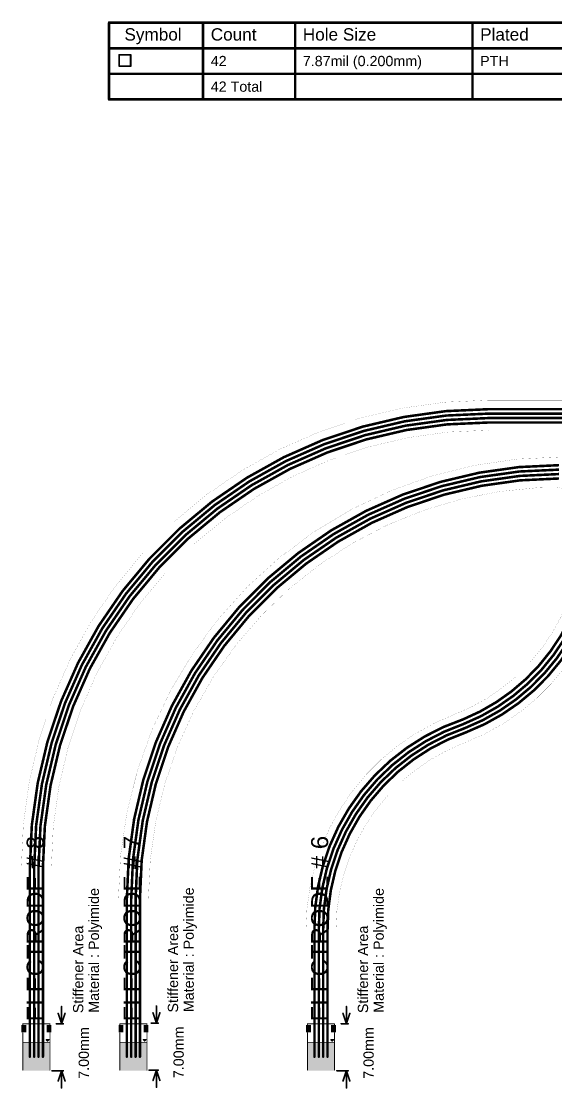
# Model space of a CAD drawing. Header units: millimetres. Extents: x 0 to 13.2, y -0.1 to 6.1.
# Drawn here: x 0 to 3.13, y -0.11 to 6.15 of the extents above; entities that cross this region are included whole.
import ezdxf

# ---------------------------------------------------------------- set-up
doc = ezdxf.new("R2010")
doc.units = ezdxf.units.MM
doc.header["$MEASUREMENT"] = 0
for name, color, linetype in [('BottomLayer', 5, 'Continuous'), ('BottomOverlay', 54, 'Continuous'), ('BottomPaste', 16, 'Continuous'), ('BottomSolder', 6, 'Continuous'), ('DrillDrawing', 1, 'Continuous'), ('Mechanical2', 216, 'Continuous'), ('Mechanical3', 76, 'Continuous'), ('TopOverlay', 2, 'Continuous')]:
    doc.layers.add(name, color=color, linetype=linetype)
doc.styles.add('Arial', font='', dxfattribs={"height": 0.2})
doc.styles.get('Arial').set_extended_font_data('Arial')

# ---------------------------------------------------------------- blocks, each defined once
blk = doc.blocks.new('6_PIN_RIBBON_PADS_0_65MM_PITCH_B_1')
at = {"layer": 'BottomLayer'}
for points in [[(-0.0541, -0.0787), (-0.0738, -0.0787), (-0.0738, 0.0787), (-0.0541, 0.0787)], [(-0.0285, -0.0787), (-0.0482, -0.0787), (-0.0482, 0.0787), (-0.0285, 0.0787)], [(-0.003, -0.0787), (-0.0226, -0.0787), (-0.0226, 0.0787), (-0.003, 0.0787)], [(0.0226, -0.0787), (0.003, -0.0787), (0.003, 0.0787), (0.0226, 0.0787)], [(0.0482, -0.0787), (0.0285, -0.0787), (0.0285, 0.0787), (0.0482, 0.0787)], [(0.0738, -0.0787), (0.0541, -0.0787), (0.0541, 0.0787), (0.0738, 0.0787)]]:
    blk.add_hatch(color=5, dxfattribs=at).paths.add_polyline_path(points)
at = {"layer": 'BottomPaste'}
for points in [[(-0.0541, -0.0787), (-0.0738, -0.0787), (-0.0738, 0.0787), (-0.0541, 0.0787)], [(-0.0285, -0.0787), (-0.0482, -0.0787), (-0.0482, 0.0787), (-0.0285, 0.0787)], [(-0.003, -0.0787), (-0.0226, -0.0787), (-0.0226, 0.0787), (-0.003, 0.0787)], [(0.0226, -0.0787), (0.003, -0.0787), (0.003, 0.0787), (0.0226, 0.0787)], [(0.0482, -0.0787), (0.0285, -0.0787), (0.0285, 0.0787), (0.0482, 0.0787)], [(0.0738, -0.0787), (0.0541, -0.0787), (0.0541, 0.0787), (0.0738, 0.0787)]]:
    blk.add_hatch(color=16, dxfattribs=at).paths.add_polyline_path(points)
at = {"layer": 'BottomSolder'}
for points in [[(-0.0501, -0.0827), (-0.0778, -0.0827), (-0.0778, 0.0827), (-0.0501, 0.0827)], [(-0.0245, -0.0827), (-0.0522, -0.0827), (-0.0522, 0.0827), (-0.0245, 0.0827)], [(0.001, -0.0827), (-0.0266, -0.0827), (-0.0266, 0.0827), (0.001, 0.0827)], [(0.0266, -0.0827), (-0.001, -0.0827), (-0.001, 0.0827), (0.0266, 0.0827)], [(0.0522, -0.0827), (0.0245, -0.0827), (0.0245, 0.0827), (0.0522, 0.0827)], [(0.0778, -0.0827), (0.0501, -0.0827), (0.0501, 0.0827), (0.0778, 0.0827)]]:
    blk.add_hatch(color=6, dxfattribs=at).paths.add_polyline_path(points)
at = {"layer": 'BottomOverlay'}
for points, const_width in [([(-0.0796, -0.079), (-0.0796, 0.084)], 0.005), ([(-0.0796, 0.084), (0.0796, 0.084)], 0.005), ([(0.0585, 0.099), (0.0735, 0.099)], 0.00787), ([(0.0585, 0.099), (0.0655, 0.092)], 0.00787), ([(0.0665, 0.092), (0.0735, 0.099)], 0.00787), ([(0.0796, -0.079), (0.0796, 0.084)], 0.005)]:
    blk.add_lwpolyline(points, dxfattribs=dict(at, const_width=const_width))
for points, const_width in [([(-0.0808, 0.084, 1), (-0.0783, 0.084, 1)], 0.0025), ([(-0.0808, 0.084, 1), (-0.0783, 0.084, 1)], 0.0025), ([(0.0565, 0.099, 1), (0.0605, 0.099, 1)], 0.00394), ([(0.0565, 0.099, 1), (0.0605, 0.099, 1)], 0.00394), ([(0.0635, 0.092, 1), (0.0675, 0.092, 1)], 0.00394), ([(0.0645, 0.092, 1), (0.0685, 0.092, 1)], 0.00394), ([(0.0715, 0.099, 1), (0.0755, 0.099, 1)], 0.00394), ([(0.0715, 0.099, 1), (0.0755, 0.099, 1)], 0.00394), ([(0.0783, 0.084, 1), (0.0808, 0.084, 1)], 0.0025), ([(0.0783, 0.084, 1), (0.0808, 0.084, 1)], 0.0025), ([(-0.0808, -0.079, 1), (-0.0783, -0.079, 1)], 0.0025), ([(0.0783, -0.079, 1), (0.0808, -0.079, 1)], 0.0025)]:
    blk.add_lwpolyline(points, format="xyb", close=True, dxfattribs=dict(at, const_width=const_width))
blk = doc.blocks.new('6_PIN_RIBBON_PADS_0_65MM_PITCH_B_4')
at = {"layer": 'BottomLayer'}
for points in [[(-0.0541, -0.0787), (-0.0738, -0.0787), (-0.0738, 0.0787), (-0.0541, 0.0787)], [(-0.0285, -0.0787), (-0.0482, -0.0787), (-0.0482, 0.0787), (-0.0285, 0.0787)], [(-0.003, -0.0787), (-0.0226, -0.0787), (-0.0226, 0.0787), (-0.003, 0.0787)], [(0.0226, -0.0787), (0.003, -0.0787), (0.003, 0.0787), (0.0226, 0.0787)], [(0.0482, -0.0787), (0.0285, -0.0787), (0.0285, 0.0787), (0.0482, 0.0787)], [(0.0738, -0.0787), (0.0541, -0.0787), (0.0541, 0.0787), (0.0738, 0.0787)]]:
    blk.add_hatch(color=5, dxfattribs=at).paths.add_polyline_path(points)
at = {"layer": 'BottomPaste'}
for points in [[(-0.0541, -0.0787), (-0.0738, -0.0787), (-0.0738, 0.0787), (-0.0541, 0.0787)], [(-0.0285, -0.0787), (-0.0482, -0.0787), (-0.0482, 0.0787), (-0.0285, 0.0787)], [(-0.003, -0.0787), (-0.0226, -0.0787), (-0.0226, 0.0787), (-0.003, 0.0787)], [(0.0226, -0.0787), (0.003, -0.0787), (0.003, 0.0787), (0.0226, 0.0787)], [(0.0482, -0.0787), (0.0285, -0.0787), (0.0285, 0.0787), (0.0482, 0.0787)], [(0.0738, -0.0787), (0.0541, -0.0787), (0.0541, 0.0787), (0.0738, 0.0787)]]:
    blk.add_hatch(color=16, dxfattribs=at).paths.add_polyline_path(points)
at = {"layer": 'BottomSolder'}
for points in [[(-0.0501, -0.0827), (-0.0778, -0.0827), (-0.0778, 0.0827), (-0.0501, 0.0827)], [(-0.0245, -0.0827), (-0.0522, -0.0827), (-0.0522, 0.0827), (-0.0245, 0.0827)], [(0.001, -0.0827), (-0.0266, -0.0827), (-0.0266, 0.0827), (0.001, 0.0827)], [(0.0266, -0.0827), (-0.001, -0.0827), (-0.001, 0.0827), (0.0266, 0.0827)], [(0.0522, -0.0827), (0.0245, -0.0827), (0.0245, 0.0827), (0.0522, 0.0827)], [(0.0778, -0.0827), (0.0501, -0.0827), (0.0501, 0.0827), (0.0778, 0.0827)]]:
    blk.add_hatch(color=6, dxfattribs=at).paths.add_polyline_path(points)
at = {"layer": 'BottomOverlay'}
for points, const_width in [([(-0.0796, 0.084), (0.0796, 0.084)], 0.005), ([(-0.0796, -0.079), (-0.0796, 0.084)], 0.005), ([(0.0585, 0.099), (0.0655, 0.092)], 0.00787), ([(0.0585, 0.099), (0.0735, 0.099)], 0.00787), ([(0.0665, 0.092), (0.0735, 0.099)], 0.00787), ([(0.0796, -0.079), (0.0796, 0.084)], 0.005)]:
    blk.add_lwpolyline(points, dxfattribs=dict(at, const_width=const_width))
for points, const_width in [([(-0.0808, 0.084, 1), (-0.0783, 0.084, 1)], 0.0025), ([(-0.0808, 0.084, 1), (-0.0783, 0.084, 1)], 0.0025), ([(0.0565, 0.099, 1), (0.0605, 0.099, 1)], 0.00394), ([(0.0565, 0.099, 1), (0.0605, 0.099, 1)], 0.00394), ([(0.0635, 0.092, 1), (0.0675, 0.092, 1)], 0.00394), ([(0.0645, 0.092, 1), (0.0685, 0.092, 1)], 0.00394), ([(0.0715, 0.099, 1), (0.0755, 0.099, 1)], 0.00394), ([(0.0715, 0.099, 1), (0.0755, 0.099, 1)], 0.00394), ([(0.0783, 0.084, 1), (0.0808, 0.084, 1)], 0.0025), ([(0.0783, 0.084, 1), (0.0808, 0.084, 1)], 0.0025), ([(-0.0808, -0.079, 1), (-0.0783, -0.079, 1)], 0.0025), ([(0.0783, -0.079, 1), (0.0808, -0.079, 1)], 0.0025)]:
    blk.add_lwpolyline(points, format="xyb", close=True, dxfattribs=dict(at, const_width=const_width))
blk = doc.blocks.new('6_PIN_RIBBON_PADS_0_65MM_PITCH_B_6')
at = {"layer": 'BottomLayer'}
for points in [[(-0.0541, -0.0787), (-0.0738, -0.0787), (-0.0738, 0.0787), (-0.0541, 0.0787)], [(-0.0285, -0.0787), (-0.0482, -0.0787), (-0.0482, 0.0787), (-0.0285, 0.0787)], [(-0.003, -0.0787), (-0.0226, -0.0787), (-0.0226, 0.0787), (-0.003, 0.0787)], [(0.0226, -0.0787), (0.003, -0.0787), (0.003, 0.0787), (0.0226, 0.0787)], [(0.0482, -0.0787), (0.0285, -0.0787), (0.0285, 0.0787), (0.0482, 0.0787)], [(0.0738, -0.0787), (0.0541, -0.0787), (0.0541, 0.0787), (0.0738, 0.0787)]]:
    blk.add_hatch(color=5, dxfattribs=at).paths.add_polyline_path(points)
at = {"layer": 'BottomPaste'}
for points in [[(-0.0541, -0.0787), (-0.0738, -0.0787), (-0.0738, 0.0787), (-0.0541, 0.0787)], [(-0.0285, -0.0787), (-0.0482, -0.0787), (-0.0482, 0.0787), (-0.0285, 0.0787)], [(-0.003, -0.0787), (-0.0226, -0.0787), (-0.0226, 0.0787), (-0.003, 0.0787)], [(0.0226, -0.0787), (0.003, -0.0787), (0.003, 0.0787), (0.0226, 0.0787)], [(0.0482, -0.0787), (0.0285, -0.0787), (0.0285, 0.0787), (0.0482, 0.0787)], [(0.0738, -0.0787), (0.0541, -0.0787), (0.0541, 0.0787), (0.0738, 0.0787)]]:
    blk.add_hatch(color=16, dxfattribs=at).paths.add_polyline_path(points)
at = {"layer": 'BottomSolder'}
for points in [[(-0.0501, -0.0827), (-0.0778, -0.0827), (-0.0778, 0.0827), (-0.0501, 0.0827)], [(-0.0245, -0.0827), (-0.0522, -0.0827), (-0.0522, 0.0827), (-0.0245, 0.0827)], [(0.001, -0.0827), (-0.0266, -0.0827), (-0.0266, 0.0827), (0.001, 0.0827)], [(0.0266, -0.0827), (-0.001, -0.0827), (-0.001, 0.0827), (0.0266, 0.0827)], [(0.0522, -0.0827), (0.0245, -0.0827), (0.0245, 0.0827), (0.0522, 0.0827)], [(0.0778, -0.0827), (0.0501, -0.0827), (0.0501, 0.0827), (0.0778, 0.0827)]]:
    blk.add_hatch(color=6, dxfattribs=at).paths.add_polyline_path(points)
at = {"layer": 'BottomOverlay'}
for points, const_width in [([(-0.0796, 0.084), (0.0796, 0.084)], 0.005), ([(-0.0796, -0.079), (-0.0796, 0.084)], 0.005), ([(0.0585, 0.099), (0.0655, 0.092)], 0.00787), ([(0.0585, 0.099), (0.0735, 0.099)], 0.00787), ([(0.0665, 0.092), (0.0735, 0.099)], 0.00787), ([(0.0796, -0.079), (0.0796, 0.084)], 0.005)]:
    blk.add_lwpolyline(points, dxfattribs=dict(at, const_width=const_width))
for points, const_width in [([(-0.0808, 0.084, 1), (-0.0783, 0.084, 1)], 0.0025), ([(-0.0808, 0.084, 1), (-0.0783, 0.084, 1)], 0.0025), ([(0.0565, 0.099, 1), (0.0605, 0.099, 1)], 0.00394), ([(0.0565, 0.099, 1), (0.0605, 0.099, 1)], 0.00394), ([(0.0635, 0.092, 1), (0.0675, 0.092, 1)], 0.00394), ([(0.0645, 0.092, 1), (0.0685, 0.092, 1)], 0.00394), ([(0.0715, 0.099, 1), (0.0755, 0.099, 1)], 0.00394), ([(0.0715, 0.099, 1), (0.0755, 0.099, 1)], 0.00394), ([(0.0783, 0.084, 1), (0.0808, 0.084, 1)], 0.0025), ([(0.0783, 0.084, 1), (0.0808, 0.084, 1)], 0.0025), ([(-0.0808, -0.079, 1), (-0.0783, -0.079, 1)], 0.0025), ([(0.0783, -0.079, 1), (0.0808, -0.079, 1)], 0.0025)]:
    blk.add_lwpolyline(points, format="xyb", close=True, dxfattribs=dict(at, const_width=const_width))

msp = doc.modelspace()

# ---------------------------------------------------------------- hatches: boundary and pattern name
at = {"layer": 'BottomLayer'}
for points in [[(0.0027, 0.2285), (0.0027, 0.2635), (0.0227, 0.2635), (0.0227, 0.2285)], [(0.1495, 0.2285), (0.1495, 0.2635), (0.1695, 0.2635), (0.1695, 0.2285)], [(0.5717, 0.2285), (0.5717, 0.2635), (0.5917, 0.2635), (0.5917, 0.2285)], [(0.7185, 0.2285), (0.7185, 0.2635), (0.7385, 0.2635), (0.7385, 0.2285)], [(1.6717, 0.2285), (1.6717, 0.2635), (1.6917, 0.2635), (1.6917, 0.2285)], [(1.8185, 0.2285), (1.8185, 0.2635), (1.8385, 0.2635), (1.8385, 0.2285)]]:
    msp.add_hatch(color=5, dxfattribs=at).paths.add_polyline_path(points)
at = {"layer": 'BottomPaste'}
for points in [[(0.0027, 0.2285), (0.0027, 0.2635), (0.0227, 0.2635), (0.0227, 0.2285)], [(0.1495, 0.2285), (0.1495, 0.2635), (0.1695, 0.2635), (0.1695, 0.2285)], [(0.5717, 0.2285), (0.5717, 0.2635), (0.5917, 0.2635), (0.5917, 0.2285)], [(0.7185, 0.2285), (0.7185, 0.2635), (0.7385, 0.2635), (0.7385, 0.2285)], [(1.6717, 0.2285), (1.6717, 0.2635), (1.6917, 0.2635), (1.6917, 0.2285)], [(1.8185, 0.2285), (1.8185, 0.2635), (1.8385, 0.2635), (1.8385, 0.2285)]]:
    msp.add_hatch(color=16, dxfattribs=at).paths.add_polyline_path(points)
at = {"layer": 'BottomSolder'}
for points in [[(-0.0013, 0.2245), (-0.0013, 0.2675), (0.0267, 0.2675), (0.0267, 0.2245)], [(0.1455, 0.2245), (0.1455, 0.2675), (0.1735, 0.2675), (0.1735, 0.2245)], [(0.5677, 0.2245), (0.5677, 0.2675), (0.5957, 0.2675), (0.5957, 0.2245)], [(0.7145, 0.2245), (0.7145, 0.2675), (0.7425, 0.2675), (0.7425, 0.2245)], [(1.6677, 0.2245), (1.6677, 0.2675), (1.6957, 0.2675), (1.6957, 0.2245)], [(1.8145, 0.2245), (1.8145, 0.2675), (1.8425, 0.2675), (1.8425, 0.2245)]]:
    msp.add_hatch(color=6, dxfattribs=at).paths.add_polyline_path(points)

# ---------------------------------------------------------------- linework, layer by layer
at = {"layer": 'BottomLayer', "const_width": 0.015}
for points in [[(0.0479, 1.1919, -0.414214), (2.735, 3.876)], [(0.0732, 1.192, -0.414214), (2.735, 3.85)], [(0.0988, 1.192, -0.414214), (2.735, 3.824)], [(0.1244, 1.192, -0.414214), (2.735, 3.798)], [(0.6166, 1.007, -0.414214), (3.15, 3.548)], [(0.6422, 1.007, -0.414214), (3.15, 3.522)], [(0.6678, 1.0074, -0.414214), (3.151, 3.496)], [(0.6934, 1.007, -0.414214), (3.15, 3.47)], [(3.3572, 3.1746, -0.312181), (2.5894, 2.031)], [(3.3306, 3.1732, -0.307789), (2.5896, 2.0593)], [(3.3833, 3.1617, -0.310413), (2.6009, 2.0083)], [(3.4091, 3.168, -0.314325), (2.6064, 1.9832)], [(1.7166, 0.8311, -0.326211), (2.5896, 2.0593)], [(1.7422, 0.828, -0.32385), (2.5894, 2.031)], [(1.7678, 0.828, -0.324509), (2.6009, 2.0083)], [(1.7934, 0.827, -0.323554), (2.6064, 1.9832)]]:
    msp.add_lwpolyline(points, format="xyb", dxfattribs=at)
for points in [[(2.735, 3.876), (3.28, 3.876)], [(2.735, 3.85), (3.28, 3.85)], [(2.735, 3.824), (3.28, 3.824)], [(2.735, 3.798), (3.28, 3.798)], [(0.0476, 0.0825), (0.0479, 1.1919)], [(0.0732, 0.0825), (0.0732, 1.192)], [(0.0988, 0.0825), (0.0988, 1.192)], [(0.1244, 0.0825), (0.1244, 1.192)], [(0.6166, 0.0825), (0.6166, 1.007)], [(0.6422, 0.0825), (0.6422, 1.007)], [(0.6678, 0.0825), (0.6678, 1.0074)], [(0.6934, 0.0825), (0.6934, 1.007)], [(1.7166, 0.0825), (1.7166, 0.8311)], [(1.7422, 0.828), (1.7422, 0.828)], [(1.7422, 0.0825), (1.7422, 0.828)], [(1.7678, 0.0825), (1.7678, 0.828)], [(1.7934, 0.827), (1.7934, 0.827)], [(1.7934, 0.827), (1.7934, 0.0825)]]:
    msp.add_lwpolyline(points, dxfattribs=at)
at = {"layer": 'BottomLayer', "const_width": 0.0075}
for points in [[(2.7313, 3.876, 1), (2.7388, 3.876, 1)], [(2.7313, 3.876, 1), (2.7388, 3.876, 1)], [(2.7313, 3.85, 1), (2.7388, 3.85, 1)], [(2.7313, 3.85, 1), (2.7388, 3.85, 1)], [(2.7313, 3.824, 1), (2.7388, 3.824, 1)], [(2.7313, 3.824, 1), (2.7388, 3.824, 1)], [(2.7313, 3.798, 1), (2.7388, 3.798, 1)], [(2.7313, 3.798, 1), (2.7388, 3.798, 1)], [(2.5859, 2.0593, 1), (2.5934, 2.0593, 1)], [(2.5859, 2.0593, 1), (2.5934, 2.0593, 1)], [(2.5857, 2.031, 1), (2.5932, 2.031, 1)], [(2.5857, 2.031, 1), (2.5932, 2.031, 1)], [(2.5972, 2.0083, 1), (2.6047, 2.0083, 1)], [(2.5972, 2.0083, 1), (2.6047, 2.0083, 1)], [(2.6026, 1.9832, 1), (2.6101, 1.9832, 1)], [(2.6026, 1.9832, 1), (2.6101, 1.9832, 1)], [(0.0441, 1.1919, 1), (0.0516, 1.1919, 1)], [(0.0441, 1.1919, 1), (0.0516, 1.1919, 1)], [(0.0695, 1.192, 1), (0.077, 1.192, 1)], [(0.0695, 1.192, 1), (0.077, 1.192, 1)], [(0.095, 1.192, 1), (0.1025, 1.192, 1)], [(0.095, 1.192, 1), (0.1025, 1.192, 1)], [(0.1206, 1.192, 1), (0.1281, 1.192, 1)], [(0.1206, 1.192, 1), (0.1281, 1.192, 1)], [(0.6128, 1.007, 1), (0.6203, 1.007, 1)], [(0.6128, 1.007, 1), (0.6203, 1.007, 1)], [(0.6384, 1.007, 1), (0.6459, 1.007, 1)], [(0.6384, 1.007, 1), (0.6459, 1.007, 1)], [(0.664, 1.0074, 1), (0.6715, 1.0074, 1)], [(0.664, 1.0074, 1), (0.6715, 1.0074, 1)], [(0.6896, 1.007, 1), (0.6971, 1.007, 1)], [(0.6896, 1.007, 1), (0.6971, 1.007, 1)], [(1.7128, 0.8311, 1), (1.7203, 0.8311, 1)], [(1.7128, 0.8311, 1), (1.7203, 0.8311, 1)], [(1.7384, 0.828, 1), (1.7459, 0.828, 1)], [(1.7384, 0.828, 1), (1.7459, 0.828, 1)], [(1.7384, 0.828, 1), (1.7459, 0.828, 1)], [(1.7384, 0.828, 1), (1.7459, 0.828, 1)], [(1.764, 0.828, 1), (1.7715, 0.828, 1)], [(1.764, 0.828, 1), (1.7715, 0.828, 1)], [(1.7896, 0.827, 1), (1.7971, 0.827, 1)], [(1.7896, 0.827, 1), (1.7971, 0.827, 1)], [(1.7896, 0.827, 1), (1.7971, 0.827, 1)], [(1.7896, 0.827, 1), (1.7971, 0.827, 1)], [(0.0439, 0.0825, 1), (0.0514, 0.0825, 1)], [(0.0695, 0.0825, 1), (0.077, 0.0825, 1)], [(0.095, 0.0825, 1), (0.1025, 0.0825, 1)], [(0.1206, 0.0825, 1), (0.1281, 0.0825, 1)], [(0.6128, 0.0825, 1), (0.6203, 0.0825, 1)], [(0.6384, 0.0825, 1), (0.6459, 0.0825, 1)], [(0.664, 0.0825, 1), (0.6715, 0.0825, 1)], [(0.6896, 0.0825, 1), (0.6971, 0.0825, 1)], [(1.7128, 0.0825, 1), (1.7203, 0.0825, 1)], [(1.7384, 0.0825, 1), (1.7459, 0.0825, 1)], [(1.764, 0.0825, 1), (1.7715, 0.0825, 1)], [(1.7896, 0.0825, 1), (1.7971, 0.0825, 1)]]:
    msp.add_lwpolyline(points, format="xyb", close=True, dxfattribs=at)
at = {"layer": 'BottomOverlay', "const_width": 0.005}
for points in [[(0.0064, 0.275), (0.1653, 0.275)], [(0.0064, 0.27), (0.0064, 0.275)], [(0.1653, 0.27), (0.1653, 0.275)], [(0.5754, 0.275), (0.7343, 0.275)], [(0.5754, 0.27), (0.5754, 0.275)], [(0.7343, 0.27), (0.7343, 0.275)], [(1.6754, 0.275), (1.8343, 0.275)], [(1.6754, 0.27), (1.6754, 0.275)], [(1.8343, 0.27), (1.8343, 0.275)], [(0.0064, 0.1665), (0.0064, 0.2222)], [(0.1656, 0.1605), (0.1656, 0.2224)], [(0.5754, 0.1665), (0.5754, 0.2222)], [(0.7345, 0.1605), (0.7345, 0.2224)], [(1.6754, 0.1665), (1.6754, 0.2222)], [(1.8345, 0.1605), (1.8345, 0.2224)], [(0.0064, 0.1665), (0.1656, 0.1665)], [(0.0064, 0.0035), (0.0064, 0.1665)], [(0.1656, 0.0035), (0.1656, 0.1665)]]:
    msp.add_lwpolyline(points, dxfattribs=at)
at = {"layer": 'BottomOverlay', "const_width": 0.0025}
for points in [[(0.0052, 0.275, 1), (0.0077, 0.275, 1)], [(0.0052, 0.275, 1), (0.0077, 0.275, 1)], [(0.0052, 0.27, 1), (0.0077, 0.27, 1)], [(0.1641, 0.275, 1), (0.1666, 0.275, 1)], [(0.1641, 0.275, 1), (0.1666, 0.275, 1)], [(0.1641, 0.27, 1), (0.1666, 0.27, 1)], [(0.5742, 0.275, 1), (0.5767, 0.275, 1)], [(0.5742, 0.275, 1), (0.5767, 0.275, 1)], [(0.5742, 0.27, 1), (0.5767, 0.27, 1)], [(0.733, 0.275, 1), (0.7355, 0.275, 1)], [(0.733, 0.275, 1), (0.7355, 0.275, 1)], [(0.733, 0.27, 1), (0.7355, 0.27, 1)], [(1.6742, 0.275, 1), (1.6767, 0.275, 1)], [(1.6742, 0.275, 1), (1.6767, 0.275, 1)], [(1.6742, 0.27, 1), (1.6767, 0.27, 1)], [(1.833, 0.275, 1), (1.8355, 0.275, 1)], [(1.833, 0.275, 1), (1.8355, 0.275, 1)], [(1.833, 0.27, 1), (1.8355, 0.27, 1)], [(0.0052, 0.2222, 1), (0.0077, 0.2222, 1)], [(0.1643, 0.2224, 1), (0.1668, 0.2224, 1)], [(0.5742, 0.2222, 1), (0.5767, 0.2222, 1)], [(0.7333, 0.2224, 1), (0.7358, 0.2224, 1)], [(1.6742, 0.2222, 1), (1.6767, 0.2222, 1)], [(1.8333, 0.2224, 1), (1.8358, 0.2224, 1)], [(0.0052, 0.1665, 1), (0.0077, 0.1665, 1)], [(0.0052, 0.1665, 1), (0.0077, 0.1665, 1)], [(0.0052, 0.1665, 1), (0.0077, 0.1665, 1)], [(0.1643, 0.1665, 1), (0.1668, 0.1665, 1)], [(0.1643, 0.1665, 1), (0.1668, 0.1665, 1)], [(0.1643, 0.1605, 1), (0.1668, 0.1605, 1)], [(0.5742, 0.1665, 1), (0.5767, 0.1665, 1)], [(0.7333, 0.1605, 1), (0.7358, 0.1605, 1)], [(1.6742, 0.1665, 1), (1.6767, 0.1665, 1)], [(1.8333, 0.1605, 1), (1.8358, 0.1605, 1)], [(0.0052, 0.0035, 1), (0.0077, 0.0035, 1)], [(0.1643, 0.0035, 1), (0.1668, 0.0035, 1)]]:
    msp.add_lwpolyline(points, format="xyb", close=True, dxfattribs=at)
at = {"layer": 'DrillDrawing'}
for points, const_width in [([(0.5125, 6.141), (13.157, 6.141)], 0.015), ([(0.5125, 5.691), (0.5125, 6.141)], 0.015), ([(1.0634, 5.691), (1.0634, 6.141)], 0.015), ([(1.6033, 5.691), (1.6033, 6.141)], 0.015), ([(2.643, 5.691), (2.643, 6.141)], 0.015), ([(0.5125, 5.991), (13.157, 5.991)], 0.015), ([(0.5723, 5.9527), (0.639, 5.9527)], 0.01), ([(0.5723, 5.886), (0.5723, 5.9527)], 0.01), ([(0.639, 5.886), (0.639, 5.9527)], 0.01), ([(0.5723, 5.886), (0.639, 5.886)], 0.01), ([(0.5125, 5.841), (13.157, 5.841)], 0.015), ([(0.5125, 5.691), (13.157, 5.691)], 0.015)]:
    msp.add_lwpolyline(points, dxfattribs=dict(at, const_width=const_width))
for points, const_width in [([(0.5088, 6.141, 1), (0.5163, 6.141, 1)], 0.0075), ([(0.5088, 6.141, 1), (0.5163, 6.141, 1)], 0.0075), ([(1.0596, 6.141, 1), (1.0671, 6.141, 1)], 0.0075), ([(1.5995, 6.141, 1), (1.607, 6.141, 1)], 0.0075), ([(2.6392, 6.141, 1), (2.6467, 6.141, 1)], 0.0075), ([(0.5088, 5.991, 1), (0.5163, 5.991, 1)], 0.0075), ([(0.5698, 5.9527, 1), (0.5748, 5.9527, 1)], 0.005), ([(0.5698, 5.9527, 1), (0.5748, 5.9527, 1)], 0.005), ([(0.6365, 5.9527, 1), (0.6415, 5.9527, 1)], 0.005), ([(0.6365, 5.9527, 1), (0.6415, 5.9527, 1)], 0.005), ([(0.5698, 5.886, 1), (0.5748, 5.886, 1)], 0.005), ([(0.5698, 5.886, 1), (0.5748, 5.886, 1)], 0.005), ([(0.6365, 5.886, 1), (0.6415, 5.886, 1)], 0.005), ([(0.6365, 5.886, 1), (0.6415, 5.886, 1)], 0.005), ([(0.5088, 5.841, 1), (0.5163, 5.841, 1)], 0.0075), ([(0.5088, 5.691, 1), (0.5163, 5.691, 1)], 0.0075), ([(0.5088, 5.691, 1), (0.5163, 5.691, 1)], 0.0075), ([(1.0596, 5.691, 1), (1.0671, 5.691, 1)], 0.0075), ([(1.5995, 5.691, 1), (1.607, 5.691, 1)], 0.0075), ([(2.6392, 5.691, 1), (2.6467, 5.691, 1)], 0.0075)]:
    msp.add_lwpolyline(points, format="xyb", close=True, dxfattribs=dict(at, const_width=const_width))
at = {"layer": 'Mechanical2', "const_width": 0.0005}
for points in [[(-0.0019, 1.1919, -0.41422), (2.7352, 3.9289)], [(0.1741, 1.1919, -0.41422), (2.7352, 3.7529)], [(0.5671, 1.0066, -0.414209), (3.1563, 3.5959)], [(0.7431, 1.0066, -0.398878), (3.0294, 3.4166)], [(3.0294, 3.4166, -0.00943), (3.1204, 3.4189)], [(3.1204, 3.4189, -0.404148), (3.2787, 3.2678)], [(3.2826, 3.1718, -0.30992), (2.5338, 2.0861)], [(3.4586, 3.1735, -0.310368), (2.5968, 1.9218)], [(1.6669, 0.8255, -0.310655), (2.5338, 2.0861)], [(1.8429, 0.8255, -0.310654), (2.5968, 1.9218)]]:
    msp.add_lwpolyline(points, format="xyb", dxfattribs=at)
for points in [[(2.7352, 3.9289), (3.4131, 3.9289)], [(2.7352, 3.7529), (3.2261, 3.7529)], [(2.5338, 2.0861), (2.5338, 2.0861)], [(-0.0019, 0), (-0.0019, 1.1919)], [(0.1741, 0), (0.1741, 1.1919)], [(0.5671, 0), (0.5671, 1.0066)], [(0.7431, 0), (0.7431, 1.0066)], [(1.6669, 0), (1.6669, 0.8255)], [(1.8429, 0), (1.8429, 0.8255)], [(-0.0019, 0), (0.1741, 0)], [(0.5671, 0), (0.7431, 0)], [(1.6669, 0), (1.8429, 0)]]:
    msp.add_lwpolyline(points, dxfattribs=at)
at = {"layer": 'Mechanical2', "const_width": 0.00025}
for points in [[(2.735, 3.9289, 1), (2.7353, 3.9289, 1)], [(2.735, 3.9289, 1), (2.7353, 3.9289, 1)], [(2.735, 3.7529, 1), (2.7353, 3.7529, 1)], [(2.735, 3.7529, 1), (2.7353, 3.7529, 1)], [(3.0293, 3.4166, 1), (3.0295, 3.4166, 1)], [(3.0293, 3.4166, 1), (3.0295, 3.4166, 1)], [(3.1202, 3.4189, 1), (3.1205, 3.4189, 1)], [(3.1202, 3.4189, 1), (3.1205, 3.4189, 1)], [(2.5337, 2.0861, 1), (2.5339, 2.0861, 1)], [(2.5337, 2.0861, 1), (2.5339, 2.0861, 1)], [(2.5337, 2.0861, 1), (2.5339, 2.0861, 1)], [(2.5337, 2.0861, 1), (2.5339, 2.0861, 1)], [(2.5966, 1.9218, 1), (2.5969, 1.9218, 1)], [(2.5966, 1.9218, 1), (2.5969, 1.9218, 1)], [(-0.002, 1.1919, 1), (-0.0018, 1.1919, 1)], [(-0.002, 1.1919, 1), (-0.0018, 1.1919, 1)], [(0.174, 1.1919, 1), (0.1742, 1.1919, 1)], [(0.174, 1.1919, 1), (0.1742, 1.1919, 1)], [(0.567, 1.0066, 1), (0.5672, 1.0066, 1)], [(0.567, 1.0066, 1), (0.5672, 1.0066, 1)], [(0.743, 1.0066, 1), (0.7432, 1.0066, 1)], [(0.743, 1.0066, 1), (0.7432, 1.0066, 1)], [(1.6668, 0.8255, 1), (1.667, 0.8255, 1)], [(1.6668, 0.8255, 1), (1.667, 0.8255, 1)], [(1.8427, 0.8255, 1), (1.843, 0.8255, 1)], [(1.8427, 0.8255, 1), (1.843, 0.8255, 1)], [(-0.002, 0, 1), (-0.0018, 0, 1)], [(-0.002, 0, 1), (-0.0018, 0, 1)], [(0.174, 0, 1), (0.1742, 0, 1)], [(0.174, 0, 1), (0.1742, 0, 1)], [(0.567, 0, 1), (0.5672, 0, 1)], [(0.567, 0, 1), (0.5672, 0, 1)], [(0.743, 0, 1), (0.7432, 0, 1)], [(0.743, 0, 1), (0.7432, 0, 1)], [(1.6668, 0, 1), (1.667, 0, 1)], [(1.6668, 0, 1), (1.667, 0, 1)], [(1.8427, 0, 1), (1.843, 0, 1)], [(1.8427, 0, 1), (1.843, 0, 1)]]:
    msp.add_lwpolyline(points, format="xyb", close=True, dxfattribs=at)
at = {"layer": 'Mechanical3', "const_width": 0.01}
for points in [[(0.234, 0.2755), (0.234, 0.3755)], [(0.79, 0.279), (0.79, 0.379)], [(1.904, 0.2755), (1.904, 0.3755)], [(0.214, 0.3355), (0.234, 0.2755)], [(0.234, 0.2755), (0.254, 0.3355)], [(0.77, 0.339), (0.79, 0.279)], [(0.79, 0.279), (0.81, 0.339)], [(1.884, 0.3355), (1.904, 0.2755)], [(1.904, 0.2755), (1.924, 0.3355)], [(0.204, 0.2755), (0.244, 0.2755)], [(0.76, 0.279), (0.8, 0.279)], [(1.874, 0.2755), (1.914, 0.2755)], [(0.1785, 0), (0.244, 0)], [(0.214, -0.06), (0.234, 0)], [(0.234, 0), (0.254, -0.06)], [(0.234, -0.1), (0.234, 0)], [(0.747, 0.0035), (0.8, 0.0035)], [(0.77, -0.0565), (0.79, 0.0035)], [(0.79, 0.0035), (0.81, -0.0565)], [(0.79, -0.0965), (0.79, 0.0035)], [(1.8485, 0), (1.914, 0)], [(1.884, -0.06), (1.904, 0)], [(1.904, 0), (1.924, -0.06)], [(1.904, -0.1), (1.904, 0)]]:
    msp.add_lwpolyline(points, dxfattribs=at)
at = {"layer": 'Mechanical3', "const_width": 0.005}
for points in [[(0.2315, 0.3755, 1), (0.2365, 0.3755, 1)], [(0.7875, 0.379, 1), (0.7925, 0.379, 1)], [(1.9015, 0.3755, 1), (1.9065, 0.3755, 1)], [(0.2115, 0.3355, 1), (0.2165, 0.3355, 1)], [(0.2515, 0.3355, 1), (0.2565, 0.3355, 1)], [(0.7675, 0.339, 1), (0.7725, 0.339, 1)], [(0.8075, 0.339, 1), (0.8125, 0.339, 1)], [(1.8815, 0.3355, 1), (1.8865, 0.3355, 1)], [(1.9215, 0.3355, 1), (1.9265, 0.3355, 1)], [(0.2015, 0.2755, 1), (0.2065, 0.2755, 1)], [(0.2315, 0.2755, 1), (0.2365, 0.2755, 1)], [(0.2315, 0.2755, 1), (0.2365, 0.2755, 1)], [(0.2315, 0.2755, 1), (0.2365, 0.2755, 1)], [(0.2415, 0.2755, 1), (0.2465, 0.2755, 1)], [(0.7575, 0.279, 1), (0.7625, 0.279, 1)], [(0.7875, 0.279, 1), (0.7925, 0.279, 1)], [(0.7875, 0.279, 1), (0.7925, 0.279, 1)], [(0.7875, 0.279, 1), (0.7925, 0.279, 1)], [(0.7975, 0.279, 1), (0.8025, 0.279, 1)], [(1.8715, 0.2755, 1), (1.8765, 0.2755, 1)], [(1.9015, 0.2755, 1), (1.9065, 0.2755, 1)], [(1.9015, 0.2755, 1), (1.9065, 0.2755, 1)], [(1.9015, 0.2755, 1), (1.9065, 0.2755, 1)], [(1.9115, 0.2755, 1), (1.9165, 0.2755, 1)], [(0.176, 0, 1), (0.181, 0, 1)], [(0.2315, 0, 1), (0.2365, 0, 1)], [(0.2315, 0, 1), (0.2365, 0, 1)], [(0.2315, 0, 1), (0.2365, 0, 1)], [(0.2415, 0, 1), (0.2465, 0, 1)], [(0.7445, 0.0035, 1), (0.7495, 0.0035, 1)], [(0.7875, 0.0035, 1), (0.7925, 0.0035, 1)], [(0.7875, 0.0035, 1), (0.7925, 0.0035, 1)], [(0.7875, 0.0035, 1), (0.7925, 0.0035, 1)], [(0.7975, 0.0035, 1), (0.8025, 0.0035, 1)], [(1.846, 0, 1), (1.851, 0, 1)], [(1.9015, 0, 1), (1.9065, 0, 1)], [(1.9015, 0, 1), (1.9065, 0, 1)], [(1.9015, 0, 1), (1.9065, 0, 1)], [(1.9115, 0, 1), (1.9165, 0, 1)], [(0.2115, -0.06, 1), (0.2165, -0.06, 1)], [(0.2515, -0.06, 1), (0.2565, -0.06, 1)], [(0.7675, -0.0565, 1), (0.7725, -0.0565, 1)], [(0.8075, -0.0565, 1), (0.8125, -0.0565, 1)], [(1.8815, -0.06, 1), (1.8865, -0.06, 1)], [(1.9215, -0.06, 1), (1.9265, -0.06, 1)], [(0.2315, -0.1, 1), (0.2365, -0.1, 1)], [(0.7875, -0.0965, 1), (0.7925, -0.0965, 1)], [(1.9015, -0.1, 1), (1.9065, -0.1, 1)]]:
    msp.add_lwpolyline(points, format="xyb", close=True, dxfattribs=at)

# ---------------------------------------------------------------- block references
for name, p in [('6_PIN_RIBBON_PADS_0_65MM_PITCH_B_1', (0.086, 0.0825)), ('6_PIN_RIBBON_PADS_0_65MM_PITCH_B_6', (0.655, 0.0825)), ('6_PIN_RIBBON_PADS_0_65MM_PITCH_B_4', (1.755, 0.0825))]:
    msp.add_blockref(name, p)

# ---------------------------------------------------------------- texts
at = {"layer": 'DrillDrawing', "style": 'Arial'}
for s, height, p in [('Symbol', 0.072, (0.6025, 6.036)), ('Count', 0.072, (1.1084, 6.036)), ('Hole Size', 0.072, (1.6483, 6.036)), ('Plated', 0.072, (2.688, 6.036)), ('42', 0.06, (1.1084, 5.886)), ('7.87mil (0.200mm)', 0.06, (1.6483, 5.886)), ('PTH', 0.06, (2.688, 5.886)), ('42 Total', 0.06, (1.1084, 5.736))]:
    msp.add_text(s, height=height, dxfattribs=at).set_placement(p)
at = {"layer": 'Mechanical3', "style": 'Arial'}
for s, p in [('Material : Polyimide', (0.453, 0.3395)), ('Material : Polyimide', (1.009, 0.343)), ('Material : Polyimide', (2.123, 0.3395)), ('Stiffener Area', (0.361, 0.3375)), ('Stiffener Area', (0.917, 0.341)), ('Stiffener Area', (2.031, 0.3375)), ('7.00mm', (0.95, -0.0437)), ('7.00mm', (0.3939, -0.0472)), ('7.00mm', (2.0639, -0.0472))]:
    msp.add_text(s, height=0.06, rotation=90, dxfattribs=at).set_placement(p)
at = {"layer": 'TopOverlay', "style": 'Arial'}
for s, p in [('ELECTRODE # 8', (0.129, 0.2893)), ('ELECTRODE # 7', (0.697, 0.2893)), ('ELECTRODE # 6', (1.797, 0.2893))]:
    msp.add_text(s, height=0.1, rotation=90, dxfattribs=at).set_placement(p)

doc.saveas('drawing.dxf')
